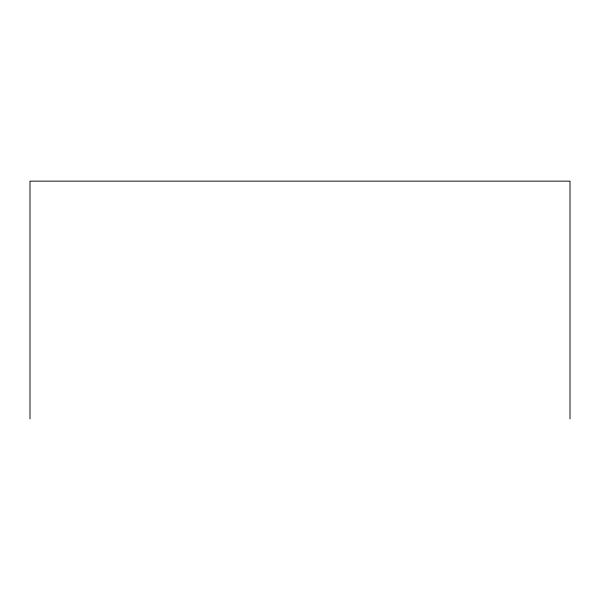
<?xml version="1.0" encoding="UTF-8"?>
<svg xmlns="http://www.w3.org/2000/svg" width="600" height="600" viewBox="0 0 600 600"><rect width="100%" height="100%" fill="white"/><g stroke="black" fill="none" stroke-linecap="round" stroke-linejoin="round"><path stroke-width="0.9" d="M570 418.86L570 181.14L30 181.14L30 418.86"/></g></svg>
